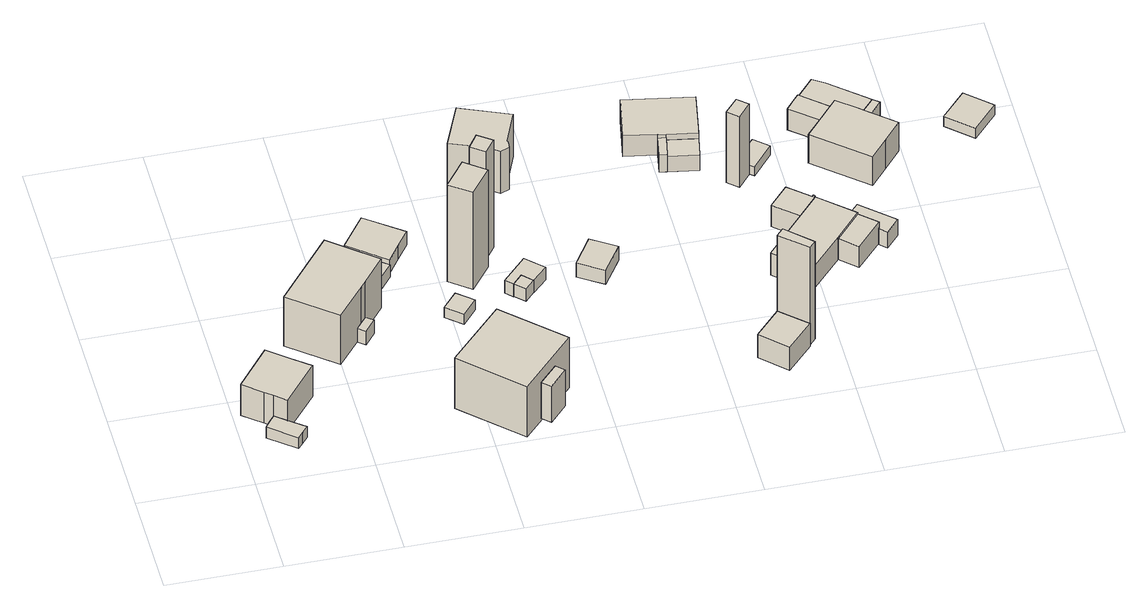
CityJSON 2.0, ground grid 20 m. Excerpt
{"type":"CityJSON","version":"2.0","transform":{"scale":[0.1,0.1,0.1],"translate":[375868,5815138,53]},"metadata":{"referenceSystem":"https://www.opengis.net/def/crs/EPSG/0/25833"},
"CityObjects":{
"building1":{"type":"Building","attributes":{"Gemeindeschluessel":"11000005","BezugspunktDach":"2200","function":"31001_2463","measuredHeight":2.75,"storeysAboveGround":1},"address":[{"country":"Germany","locality":"Berlin","thoroughfareNumber":"129 (1)","thoroughfareName":"Kladower Damm"}],"geometry":[{"type":"Solid","lod":"1","boundaries":[[[[0,1,2,3,4,5,6]],[[7,8,9,10,11,12,13]],[[7,13,6,5]],[[8,7,5,4]],[[9,8,4,3]],[[10,9,3,2]],[[11,10,2,1]],[[12,11,1,0]],[[13,12,0,6]]]]}]},
"building2":{"type":"Building","attributes":{"Gemeindeschluessel":"11000005","BezugspunktDach":"2200","function":"31001_1010","measuredHeight":8.88,"storeysAboveGround":1},"address":[{"country":"Germany","locality":"Berlin","thoroughfareNumber":"129","thoroughfareName":"Kladower Damm"}],"geometry":[{"type":"Solid","lod":"1","boundaries":[[[[14,15,16,17,18,19,20]],[[21,22,23,24,25,26,27]],[[21,27,20,19]],[[22,21,19,18]],[[23,22,18,17]],[[24,23,17,16]],[[25,24,16,15]],[[26,25,15,14]],[[27,26,14,20]]]]}]},
"building3":{"type":"Building","attributes":{"Gemeindeschluessel":"11000005","function":"31001_1010"},"address":[{"country":"Germany","locality":"Berlin","thoroughfareNumber":"127","thoroughfareName":"Kladower Damm"}],"children":["building3-1","building3-2"]},
"building3-1":{"type":"BuildingPart","attributes":{"BezugspunktDach":"2200","measuredHeight":13.21,"storeysAboveGround":2},"parents":["building3"],"geometry":[{"type":"MultiSurface","lod":"1","boundaries":[[[28,29,30,31,32,33]],[[34,35,36,37,38,39]],[[34,39,33,32]],[[35,34,32,31]],[[36,35,31,30]],[[40,41,36,30,29]],[[38,42,43,40,37,29,28]],[[39,38,28,33]],[[37,36,41,40]],[[37,40,43,42]]]}]},
"building3-2":{"type":"BuildingPart","attributes":{"BezugspunktDach":"2200","measuredHeight":3,"storeysAboveGround":2},"parents":["building3"],"geometry":[{"type":"MultiSurface","lod":"1","boundaries":[[[44,45,41,43]],[[36,46,47,42]],[[36,42,37,36,41]],[[46,36,41,45]],[[47,46,45,44]],[[42,47,44,43]],[[41,36,37,40]],[[43,40,37,42]]]}]},
"building4":{"type":"Building","attributes":{"Gemeindeschluessel":"11000005","BezugspunktDach":"2200","function":"31001_2463","measuredHeight":3.13,"storeysAboveGround":1},"address":[{"country":"Germany","locality":"Berlin","thoroughfareNumber":"127 (1)","thoroughfareName":"Kladower Damm"}],"geometry":[{"type":"Solid","lod":"1","boundaries":[[[[48,49,50,51]],[[52,53,54,55]],[[52,55,51,50]],[[53,52,50,49]],[[54,53,49,48]],[[55,54,48,51]]]]}]},
"building5":{"type":"Building","attributes":{"Gemeindeschluessel":"11000005","BezugspunktDach":"2200","function":"31001_2120","measuredHeight":3.37,"storeysAboveGround":1},"address":[{"country":"Germany","locality":"Berlin","thoroughfareNumber":"125","thoroughfareName":"Kladower Damm"}],"geometry":[{"type":"Solid","lod":"1","boundaries":[[[[56,57,58,59,60]],[[61,62,63,64,65]],[[61,65,60,59]],[[62,61,59,58]],[[63,62,58,57]],[[64,63,57,56]],[[65,64,56,60]]]]}]},
"building6":{"type":"Building","attributes":{"Gemeindeschluessel":"11000005","function":"31001_1010"},"address":[{"country":"Germany","locality":"Berlin","thoroughfareNumber":"2","thoroughfareName":"Marquardter Weg"}],"children":["building6-1","building6-2"]},
"building6-1":{"type":"BuildingPart","attributes":{"BezugspunktDach":"2200","measuredHeight":13.42,"storeysAboveGround":2},"parents":["building6"],"geometry":[{"type":"Solid","lod":"1","boundaries":[[[[66,67,68,69]],[[70,71,72,73]],[[70,73,69,68]],[[71,70,68,67]],[[72,71,67,66],[74,75,76,77]],[[73,72,66,69]],[[76,75,74,77]]]]}]},
"building6-2":{"type":"BuildingPart","attributes":{"BezugspunktDach":"2200","measuredHeight":8.01,"storeysAboveGround":2},"parents":["building6"],"geometry":[{"type":"Solid","lod":"1","boundaries":[[[[78,79,77,76]],[[74,80,81,75]],[[80,74,77,79]],[[81,80,79,78]],[[75,81,78,76]],[[74,75,76,77]]]]}]},
"building7":{"type":"Building","attributes":{"Gemeindeschluessel":"11000005","BezugspunktDach":"2200","function":"31001_1000","measuredHeight":2.18,"storeysAboveGround":1},"address":[{"country":"Germany","locality":"Berlin","thoroughfareNumber":"127 (2)","thoroughfareName":"Kladower Damm"}],"geometry":[{"type":"Solid","lod":"1","boundaries":[[[[82,83,84,85]],[[86,87,88,89]],[[86,89,85,84]],[[87,86,84,83]],[[88,87,83,82]],[[89,88,82,85]]]]}]},
"building8":{"type":"Building","attributes":{"Gemeindeschluessel":"11000005","BezugspunktDach":"2200","function":"31001_2200","measuredHeight":21.37,"storeysAboveGround":1},"address":[{"country":"Germany","locality":"Berlin","thoroughfareNumber":"125 (1)","thoroughfareName":"Kladower Damm"}],"geometry":[{"type":"Solid","lod":"1","boundaries":[[[[90,91,92,93]],[[94,95,96,97]],[[94,97,93,92]],[[95,94,92,91]],[[96,95,91,90]],[[97,96,90,93]]]]}]},
"building9":{"type":"Building","attributes":{"Gemeindeschluessel":"11000005","BezugspunktDach":"2200","function":"31001_2200","measuredHeight":23.68,"storeysAboveGround":1},"address":[{"country":"Germany","locality":"Berlin","thoroughfareNumber":"125 (2)","thoroughfareName":"Kladower Damm"}],"geometry":[{"type":"Solid","lod":"1","boundaries":[[[[98,99,100,101]],[[102,103,104,105]],[[102,105,101,100]],[[103,102,100,99]],[[104,103,99,98]],[[105,104,98,101]]]]}]},
"building10":{"type":"Building","attributes":{"Gemeindeschluessel":"11000005","BezugspunktDach":"2200","function":"51009_1610","measuredHeight":2.75,"storeysAboveGround":0},"address":[{"country":"Germany","locality":"Berlin"}],"geometry":[{"type":"Solid","lod":"1","boundaries":[[[[106,107,108,109]],[[110,111,112,113]],[[110,113,109,108]],[[111,110,108,107]],[[112,111,107,106]],[[113,112,106,109]]]]}]},
"building11":{"type":"Building","attributes":{"Gemeindeschluessel":"11000005","BezugspunktDach":"2200","function":"31001_2200","measuredHeight":2.82,"storeysAboveGround":1},"address":[{"country":"Germany","locality":"Berlin","thoroughfareNumber":"125 (3)","thoroughfareName":"Kladower Damm"}],"geometry":[{"type":"Solid","lod":"1","boundaries":[[[[109,108,107,114,115,116]],[[117,118,119,120,121,122]],[[117,122,116,115]],[[118,117,115,114]],[[119,118,114,107]],[[120,119,107,108]],[[121,120,108,109]],[[122,121,109,116]]]]}]},
"building12":{"type":"Building","attributes":{"Gemeindeschluessel":"11000005","BezugspunktDach":"2200","function":"31001_1010","measuredHeight":9.34,"storeysAboveGround":1},"address":[{"country":"Germany","locality":"Berlin","thoroughfareNumber":"123","thoroughfareName":"Kladower Damm"}],"geometry":[{"type":"Solid","lod":"1","boundaries":[[[[123,124,125,126,127,128,129,130,131]],[[132,133,134,135,136,137,138,139,140]],[[132,140,131,130]],[[133,132,130,129]],[[134,133,129,128]],[[135,134,128,127]],[[136,135,127,126]],[[137,136,126,125]],[[138,137,125,124]],[[139,138,124,123]],[[140,139,123,131]]]]}]},
"building13":{"type":"Building","attributes":{"Gemeindeschluessel":"11000005","BezugspunktDach":"2200","function":"31001_2200","measuredHeight":3.06,"storeysAboveGround":1},"address":[{"country":"Germany","locality":"Berlin","thoroughfareNumber":"125 (4)","thoroughfareName":"Kladower Damm"}],"geometry":[{"type":"Solid","lod":"1","boundaries":[[[[141,142,143,144]],[[145,146,147,148]],[[145,148,144,143]],[[146,145,143,142]],[[147,146,142,141]],[[148,147,141,144]]]]}]},
"building14":{"type":"Building","attributes":{"Gemeindeschluessel":"11000005","BezugspunktDach":"2200","function":"31001_1000","measuredHeight":5.08,"storeysAboveGround":1},"address":[{"country":"Germany","locality":"Berlin","thoroughfareNumber":"12A","thoroughfareName":"Im Eulengrund"}],"geometry":[{"type":"Solid","lod":"1","boundaries":[[[[149,150,151,152]],[[153,154,155,156]],[[153,156,152,151]],[[154,153,151,150]],[[155,154,150,149]],[[156,155,149,152]]]]}]},
"building15":{"type":"Building","attributes":{"Gemeindeschluessel":"11000005","BezugspunktDach":"2200","function":"51009_1610","measuredHeight":22.73,"storeysAboveGround":0},"address":[{"country":"Germany","locality":"Berlin"}],"geometry":[{"type":"Solid","lod":"1","boundaries":[[[[157,158,159,160]],[[161,162,163,164]],[[161,164,160,159]],[[162,161,159,158]],[[163,162,158,157]],[[164,163,157,160]]]]}]},
"building16":{"type":"Building","attributes":{"Gemeindeschluessel":"11000005","BezugspunktDach":"2200","function":"51009_1610","measuredHeight":3.75,"storeysAboveGround":0},"address":[{"country":"Germany","locality":"Berlin"}],"geometry":[{"type":"Solid","lod":"1","boundaries":[[[[165,166,167,168]],[[169,170,171,172]],[[169,172,168,167]],[[170,169,167,166]],[[171,170,166,165]],[[172,171,165,168]]]]}]},
"building17":{"type":"Building","attributes":{"Gemeindeschluessel":"11000005","function":"31001_1010"},"address":[{"country":"Germany","locality":"Berlin","thoroughfareNumber":"121","thoroughfareName":"Kladower Damm"}],"children":["building17-1","building17-2"]},
"building17-1":{"type":"BuildingPart","attributes":{"BezugspunktDach":"2200","measuredHeight":5.83,"storeysAboveGround":1},"parents":["building17"],"geometry":[{"type":"MultiSurface","lod":"1","boundaries":[[[173,174,175,176,177,178]],[[179,180,181,170,169,182]],[[179,182,178,177]],[[180,179,177,176]],[[181,180,176,175]],[[183,184,181,175,174]],[[169,170,174,173]],[[182,169,173,178]],[[170,181,184,183]]]}]},
"building17-2":{"type":"BuildingPart","attributes":{"BezugspunktDach":"2200","measuredHeight":3.43,"storeysAboveGround":1},"parents":["building17"],"geometry":[{"type":"MultiSurface","lod":"1","boundaries":[[[185,184,183,186]],[[170,181,187,171]],[[170,171,186,183]],[[187,181,184,185]],[[171,187,185,186]],[[181,170,183,184,188]]]}]},
"building18":{"type":"Building","attributes":{"Gemeindeschluessel":"11000005","BezugspunktDach":"2200","function":"51009_1610","measuredHeight":15.63,"storeysAboveGround":0},"address":[{"country":"Germany","locality":"Berlin"}],"geometry":[{"type":"Solid","lod":"1","boundaries":[[[[189,190,191,192]],[[193,194,195,196]],[[193,196,192,191]],[[194,193,191,190]],[[195,194,190,189]],[[196,195,189,192]]]]}]},
"building19":{"type":"Building","attributes":{"Gemeindeschluessel":"11000005","BezugspunktDach":"2200","function":"31001_1313","measuredHeight":2.09,"storeysAboveGround":1},"address":[{"country":"Germany","locality":"Berlin","thoroughfareNumber":"10 (2)","thoroughfareName":"Im Eulengrund"}],"geometry":[{"type":"Solid","lod":"1","boundaries":[[[[197,198,199,200]],[[201,202,203,204]],[[201,204,200,199]],[[202,201,199,198]],[[203,202,198,197]],[[204,203,197,200]]]]}]},
"building20":{"type":"Building","attributes":{"Gemeindeschluessel":"11000005","function":"31001_1010"},"address":[{"country":"Germany","locality":"Berlin","thoroughfareNumber":"12","thoroughfareName":"Im Eulengrund"}],"children":["building20-1","building20-2","building20-3"]},
"building20-1":{"type":"BuildingPart","attributes":{"BezugspunktDach":"2200","measuredHeight":5.65,"storeysAboveGround":1},"parents":["building20"],"geometry":[{"type":"Solid","lod":"1","boundaries":[[[[205,206,207,208,209,210]],[[211,212,213,214,215,216]],[[211,216,210,209]],[[212,211,209,208]],[[213,212,208,207]],[[214,213,207,206]],[[215,214,206,205]],[[216,215,205,210]]]]}]},
"building20-2":{"type":"BuildingPart","attributes":{"BezugspunktDach":"2200","measuredHeight":5.04,"storeysAboveGround":1},"parents":["building20"],"geometry":[{"type":"Solid","lod":"1","boundaries":[[[[217,218,219,220,221]],[[222,213,223,224,214]],[[222,214,221,220]],[[213,222,220,219]],[[223,213,219,218]],[[224,223,218,217]],[[214,224,217,221]]]]}]},
"building20-3":{"type":"BuildingPart","attributes":{"BezugspunktDach":"2200","measuredHeight":5.63,"storeysAboveGround":1},"parents":["building20"],"geometry":[{"type":"Solid","lod":"1","boundaries":[[[[225,226,227,228,229,230,231,232,233,234]],[[235,236,237,238,239,240,212,241,211,242]],[[235,242,234,233]],[[236,235,233,232]],[[237,236,232,231]],[[238,237,231,230]],[[239,238,230,229]],[[240,239,229,228]],[[212,240,228,227]],[[241,212,227,226]],[[211,241,226,225]],[[242,211,225,234]]]]}]},
"building21":{"type":"Building","attributes":{"Gemeindeschluessel":"11000005","BezugspunktDach":"2200","function":"51009_1610","measuredHeight":3.55,"storeysAboveGround":0},"address":[{"country":"Germany","locality":"Berlin"}],"geometry":[{"type":"Solid","lod":"1","boundaries":[[[[243,244,245,246,247,248]],[[249,250,251,252,223,253]],[[249,253,248,247]],[[250,249,247,246]],[[251,250,246,245]],[[252,251,245,244]],[[223,252,244,243]],[[253,223,243,248]]]]}]},
"building22":{"type":"Building","attributes":{"Gemeindeschluessel":"11000005","function":"31001_1010"},"address":[{"country":"Germany","locality":"Berlin","thoroughfareNumber":"10","thoroughfareName":"Im Eulengrund"}],"children":["building22-1","building22-2","building22-3"]},
"building22-1":{"type":"BuildingPart","attributes":{"BezugspunktDach":"2200","measuredHeight":8.35,"storeysAboveGround":1},"parents":["building22"],"geometry":[{"type":"MultiSurface","lod":"1","boundaries":[[[254,255,256,257,258,259,260,261,262]],[[263,264,265,266,267,268,269,270,271]],[[263,271,262,261]],[[264,263,261,260]],[[265,272,273,274,264,260,259]],[[266,275,276,259,258]],[[267,266,258,257]],[[268,267,257,256]],[[269,268,256,255]],[[270,269,255,254]],[[271,270,254,262]],[[277,273,272,265,278]],[[277,264,274,273]],[[276,275,266,265]]]}]},
"building22-2":{"type":"BuildingPart","attributes":{"BezugspunktDach":"2200","measuredHeight":4.83,"storeysAboveGround":1},"parents":["building22"],"geometry":[{"type":"MultiSurface","lod":"1","boundaries":[[[275,279,280,281,282]],[[283,284,285,266,286]],[[283,286,282,281]],[[284,283,281,280]],[[285,284,280,279]],[[266,285,279,275]],[[266,287,275,276,265]],[[286,288,265,289,276,282,290]]]}]},
"building22-3":{"type":"BuildingPart","attributes":{"BezugspunktDach":"2200","measuredHeight":4.93,"storeysAboveGround":1},"parents":["building22"],"geometry":[{"type":"MultiSurface","lod":"1","boundaries":[[[274,273,272,291,292,293]],[[294,286,265,277,264,295]],[[294,295,293,292]],[[286,294,292,291]],[[296,276,282,291,272]],[[295,264,274,293]],[[265,286,282,276,296]],[[277,265,272,273]],[[264,277,273,274]]]}]},
"building23":{"type":"Building","attributes":{"Gemeindeschluessel":"11000005","BezugspunktDach":"2200","function":"51009_1610","measuredHeight":4.05,"storeysAboveGround":0},"address":[{"country":"Germany","locality":"Berlin"}],"geometry":[{"type":"Solid","lod":"1","boundaries":[[[[297,298,279,275]],[[299,300,301,302]],[[299,302,275,279]],[[300,299,279,298]],[[301,300,298,297]],[[302,301,297,275]]]]}]},
"building24":{"type":"Building","attributes":{"Gemeindeschluessel":"11000005","BezugspunktDach":"2200","function":"31001_2463","measuredHeight":2.19,"storeysAboveGround":1},"address":[{"country":"Germany","locality":"Berlin","thoroughfareNumber":"10 (1)","thoroughfareName":"Im Eulengrund"}],"geometry":[{"type":"Solid","lod":"1","boundaries":[[[[303,304,305,306]],[[307,308,309,310]],[[307,310,306,305]],[[308,307,305,304]],[[309,308,304,303]],[[310,309,303,306]]]]}]}
},
"vertices":[
[84,52,40],[93,63,40],[103,75,40],[76,96,40],[56,112,40],[47,101,40],[38,89,40],[47,101,16],[56,112,16],[76,96,16],[103,75,16],[93,63,16],[84,52,16],[38,89,16],
[43,123,85],[56,112,85],[76,96,85],[134,167,85],[100,194,85],[67,221,85],[10,150,85],[67,221,17],[100,194,17],[134,167,17],[76,96,17],[56,112,17],[43,123,17],[10,150,17],
[196,233,123],[244,291,123],[253,302,123],[291,349,123],[211,414,123],[116,297,123],[211,414,15],[291,349,15],[253,302,15],[244,291,15],[196,233,15],[116,297,15],[244,291,45],[253,302,45],[234,279,15],[234,279,45],
[247,269,45],[266,292,45],[266,292,15],[247,269,15],
[296,384,45],[321,414,45],[263,461,45],[238,431,45],[263,461,18],[321,414,18],[296,384,18],[238,431,18],
[322,423,48],[343,453,48],[364,482,48],[300,531,48],[258,473,48],[300,531,18],[364,482,18],[343,453,18],[322,423,18],[258,473,18],
[454,9,113],[547,108,113],[448,201,113],[355,103,113],[448,201,2],[547,108,2],[454,9,2],[355,103,2],[516,75,7],[485,42,7],[485,42,87],[516,75,87],
[499,29,87],[530,62,87],[530,62,7],[499,29,7],
[413,281,36],[438,311,36],[410,334,36],[385,305,36],[410,334,14],[438,311,14],[413,281,14],[385,305,14],
[446,358,229],[482,405,229],[445,433,229],[409,386,229],[445,433,15],[482,405,15],[446,358,15],[409,386,15],
[483,423,252],[501,448,252],[476,466,252],[459,441,252],[476,466,15],[501,448,15],[483,423,15],[459,441,15],
[523,312,41],[540,329,41],[523,346,41],[506,328,41],[523,346,14],[540,329,14],[523,312,14],[506,328,14],
[566,355,41],[536,384,41],[494,340,41],[536,384,13],[566,355,13],[540,329,13],[523,346,13],[506,328,13],[494,340,13],
[532,587,102],[533,584,102],[543,576,102],[559,583,102],[560,595,102],[559,598,102],[583,658,102],[496,694,102],[463,615,102],[496,694,9],[583,658,9],[559,598,9],[560,595,9],[559,583,9],[543,576,9],[533,584,9],[532,587,9],[463,615,9],
[659,325,42],[692,376,42],[649,404,42],[616,353,42],[649,404,11],[692,376,11],[659,325,11],[616,353,11],
[904,64,55],[949,112,55],[904,153,55],[860,106,55],[904,153,4],[949,112,4],[904,64,4],[860,106,4],
[949,112,223],[960,124,223],[916,166,223],[904,153,223],[916,166,8],[960,124,8],[949,112,8],[904,153,8],
[816,558,54],[823,597,54],[810,600,54],[803,560,54],[810,600,16],[823,597,16],[816,558,16],[803,560,16],
[810,600,62],[823,597,62],[875,588,62],[890,673,62],[769,694,62],[754,610,62],[769,694,16],[890,673,16],[875,588,16],[754,610,16],[823,597,50],[875,588,50],
[868,549,50],[816,558,50],[868,549,16],[875,588,20],
[922,497,170],[944,523,170],[926,539,170],[903,513,170],[926,539,14],[944,523,14],[922,497,14],[903,513,14],
[952,517,35],[988,560,35],[963,582,35],[926,539,35],[963,582,15],[988,560,15],[952,517,15],[926,539,15],
[984,242,52],[1041,305,52],[1085,355,52],[1027,407,52],[994,370,52],[926,294,52],[994,370,3],[1027,407,3],[1085,355,3],[1041,305,3],[984,242,3],[926,294,3],
[1070,278,49],[1115,328,49],[1085,355,49],[1046,345,49],[1041,305,49],[1046,345,3],[1115,328,3],[1070,278,3],
[994,370,50],[1039,363,50],[1027,407,50],[1025,408,50],[1028,411,50],[1026,414,50],[1025,414,50],[1023,411,50],[986,443,50],[953,406,50],[986,443,3],[1023,411,3],[1025,414,3],[1026,414,3],[1028,411,3],[1025,408,3],[1039,363,3],[953,406,3],
[1115,328,38],[1113,325,38],[1125,313,38],[1148,339,38],[1092,389,38],[1072,367,38],[1092,389,3],[1148,339,3],[1125,313,3],[1113,325,3],[1072,367,3],
[1133,453,76],[1163,488,76],[1193,524,76],[1147,563,76],[1136,573,76],[1104,599,76],[1080,571,76],[1074,564,76],[1044,529,76],[1074,564,13],[1080,571,13],[1104,599,13],[1136,573,13],[1147,563,13],[1193,524,13],[1163,488,13],[1133,453,13],[1044,529,13],[1104,599,59],[1092,585,59],[1080,571,59],[1136,573,54],[1104,599,54],[1092,585,13],[1100,594,13],
[1169,610,54],[1104,666,54],[1084,679,54],[1053,643,54],[1084,679,13],[1104,666,13],[1169,610,13],[1053,643,13],[1136,573,36],[1061,637,13],[1104,599,48],[1053,643,43],
[1053,643,59],[1041,629,59],[1029,614,59],[1041,629,13],[1029,614,13],[1104,599,39],
[1147,563,54],[1180,601,54],[1169,610,14],[1180,601,14],[1147,563,14],[1136,573,14],
[1324,536,24],[1367,583,24],[1323,623,24],[1280,576,24],[1323,623,2],[1367,583,2],[1324,536,2],[1280,576,2]
]}
